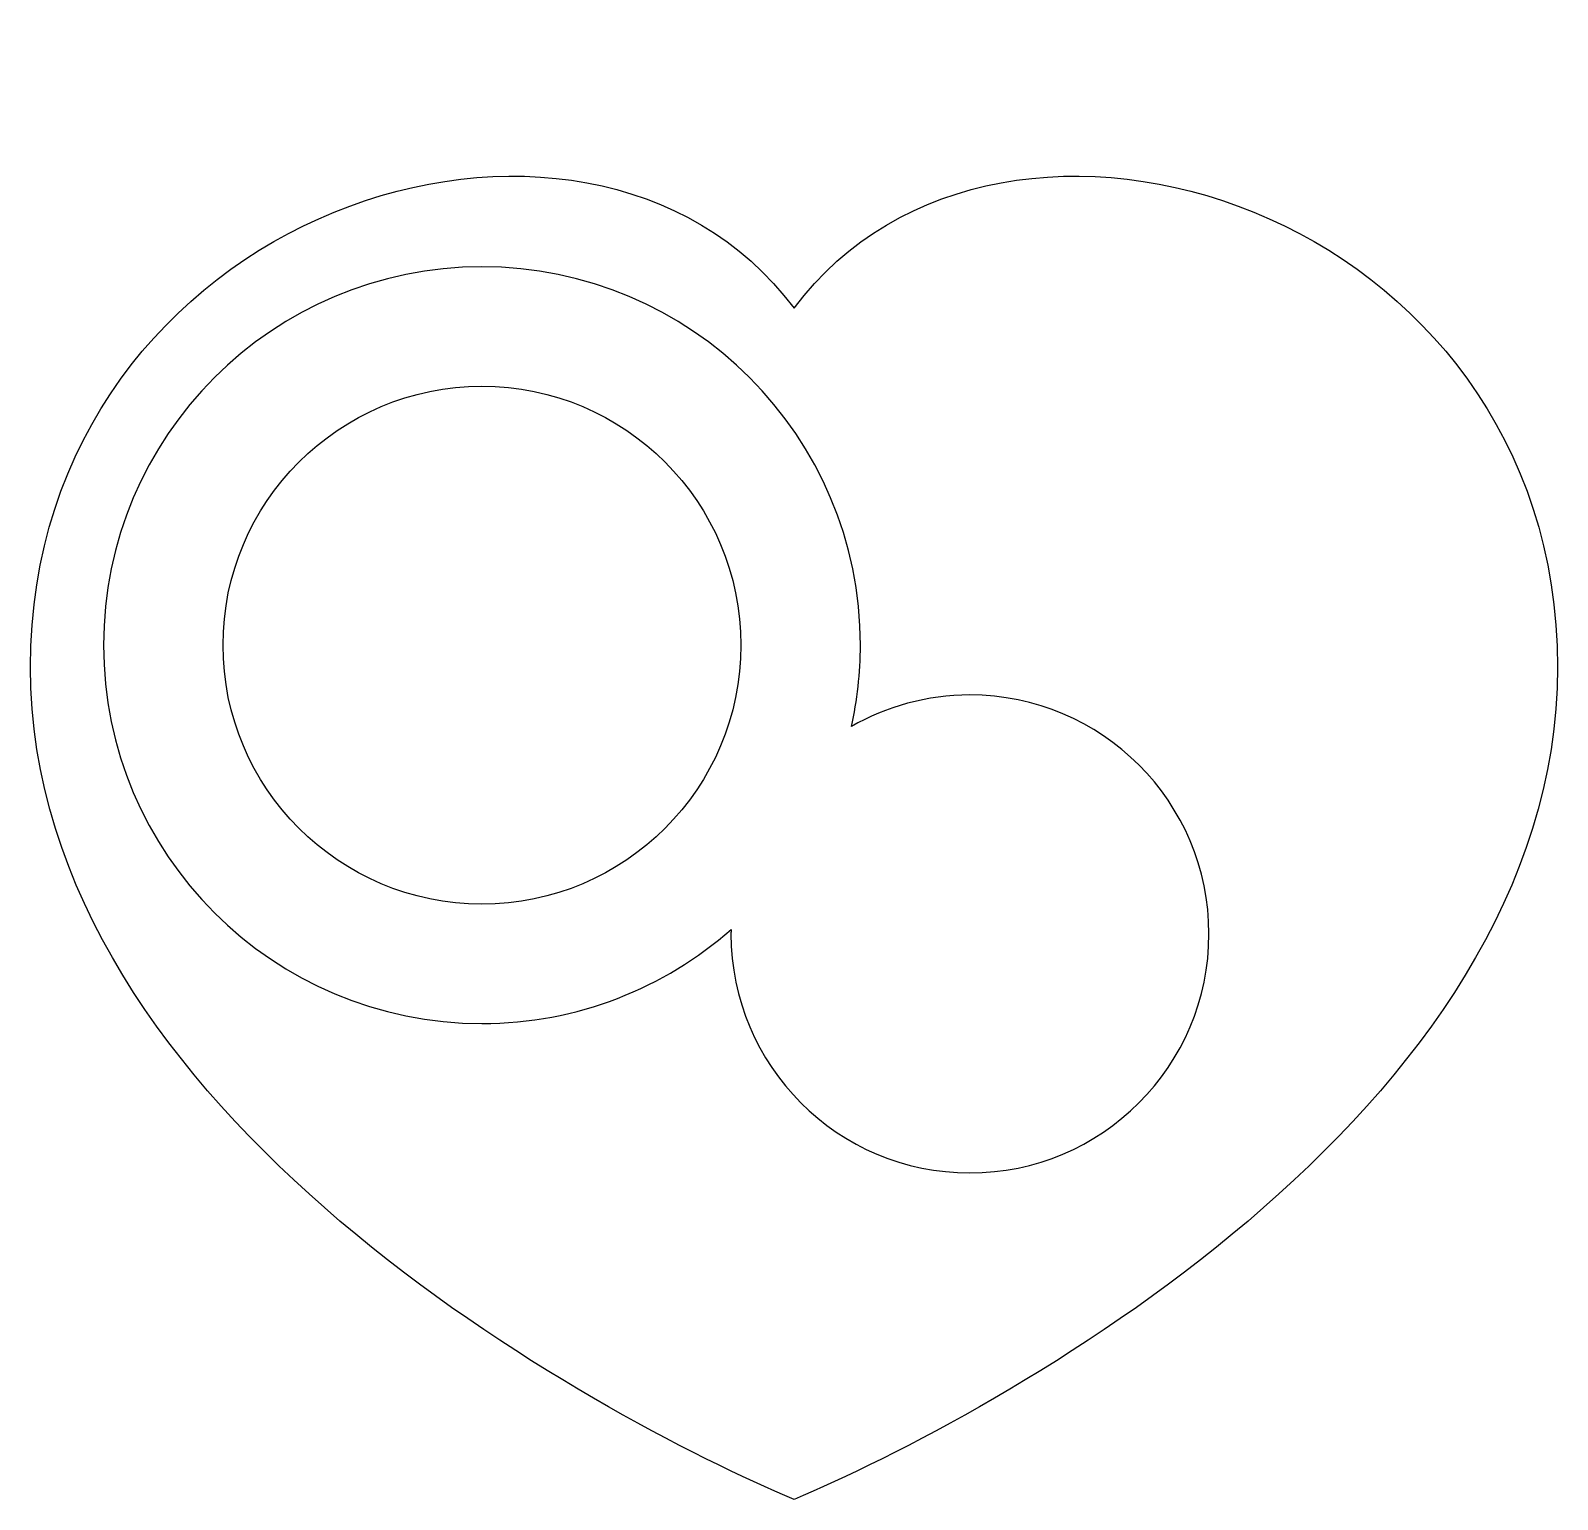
# Model space of a CAD drawing. Header units: centimetres. Extents: x -8.4 to 8.4, y -7.3 to 8.9.
import ezdxf

# ---------------------------------------------------------------- set-up
doc = ezdxf.new("R2010")
doc.units = ezdxf.units.CM
doc.header["$MEASUREMENT"] = 0
doc.layers.add('Camada 1', color=7, linetype='Continuous')

msp = doc.modelspace()

# ---------------------------------------------------------------- linework, layer by layer
at = {"layer": 'Camada 1'}
for points, knots in [([(0.00009, 5.81516), (-2.28538, 8.86123), (-8.37968, 6.89043), (-8.37968, 1.87416), (-8.37968, 1.87416), (-8.37968, -3.05521), (-2.11609, -6.36729), (0.0001, -7.26304), (0.0001, -7.26304), (2.11608, -6.36729), (8.37967, -3.05521), (8.37967, 1.87416), (8.37967, 1.87416), (8.37969, 6.89043), (2.28538, 8.86123), (0.00009, 5.81516)], [0, 0, 0, 0, 0.2, 0.2, 0.2, 0.2, 0.4, 0.4, 0.4, 0.4, 0.6, 0.6, 0.6, 0.6, 1, 1, 1, 1]), ([(1.931, -3.67836), (0.48212, -3.67836), (-0.69221, -2.50401), (-0.69221, -1.05515), (-0.69221, -1.05515), (-0.69221, -1.03851), (-0.69007, -1.0225), (-0.68986, -1.00586), (-0.68986, -1.00586), (-1.4208, -1.64713), (-2.37589, -2.03885), (-3.4247, -2.03885), (-3.4247, -2.03885), (-5.71851, -2.03885), (-7.5781, -0.17949), (-7.5781, 2.11453), (-7.5781, 2.11453), (-7.5781, 4.40834), (-5.7185, 6.26793), (-3.4247, 6.26793), (-3.4247, 6.26793), (-1.1309, 6.26793), (0.7287, 4.40833), (0.7287, 2.11453), (0.7287, 2.11453), (0.7287, 1.80711), (0.69303, 1.50869), (0.62964, 1.22048), (0.62964, 1.22048), (1.0135, 1.44038), (1.45689, 1.56804), (1.93102, 1.56804), (1.93102, 1.56804), (3.37988, 1.56804), (4.55423, 0.39348), (4.55423, -1.05517), (4.55423, -1.05517), (4.55421, -2.504), (3.37985, -3.67836), (1.931, -3.67836)], [0, 0, 0, 0, 0.09090909, 0.09090909, 0.09090909, 0.09090909, 0.18181818, 0.18181818, 0.18181818, 0.18181818, 0.27272727, 0.27272727, 0.27272727, 0.27272727, 0.36363636, 0.36363636, 0.36363636, 0.36363636, 0.45454545, 0.45454545, 0.45454545, 0.45454545, 0.54545455, 0.54545455, 0.54545455, 0.54545455, 0.63636364, 0.63636364, 0.63636364, 0.63636364, 0.72727273, 0.72727273, 0.72727273, 0.72727273, 0.81818182, 0.81818182, 0.81818182, 0.81818182, 1, 1, 1, 1]), ([(-3.4247, 4.95632), (-4.99418, 4.95632), (-6.26648, 3.68402), (-6.26648, 2.11454), (-6.26648, 2.11454), (-6.26648, 0.54506), (-4.99418, -0.72727), (-3.4247, -0.72727), (-3.4247, -0.72727), (-1.85522, -0.72727), (-0.58292, 0.54506), (-0.58292, 2.11454), (-0.58292, 2.11454), (-0.58292, 3.68402), (-1.85522, 4.95632), (-3.4247, 4.95632)], [0, 0, 0, 0, 0.2, 0.2, 0.2, 0.2, 0.4, 0.4, 0.4, 0.4, 0.6, 0.6, 0.6, 0.6, 1, 1, 1, 1])]:
    msp.add_open_spline(points, degree=3, knots=knots, dxfattribs=at)

doc.saveas('drawing.dxf')
